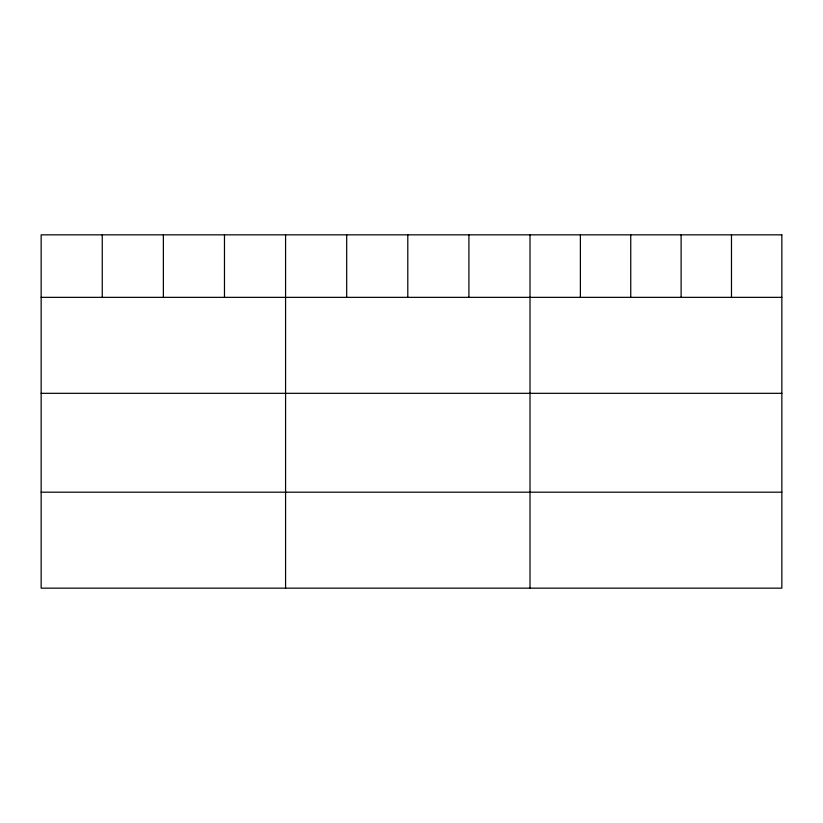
<?xml version="1.0" encoding="UTF-8"?>
<svg xmlns="http://www.w3.org/2000/svg" width="823" height="823" viewBox="0 0 823 823"><rect width="100%" height="100%" fill="white"/><g stroke="black" fill="none" stroke-linecap="round" stroke-linejoin="round"><path stroke-width="1.23" d="M41.15 297.35L781.85 297.35M41.15 393.322L781.85 393.322M41.15 492.195L781.85 492.195M731.482 234.843L731.482 297.35M681.115 234.843L681.115 297.35M630.747 234.843L630.747 297.35M580.38 234.843L580.38 297.35M530.012 234.843L530.012 588.157M468.904 234.843L468.904 297.35M407.796 234.843L407.796 297.35M346.689 234.843L346.689 297.35M285.581 234.843L285.581 588.157M224.473 234.843L224.473 297.35M163.366 234.843L163.366 297.35M102.258 234.843L102.258 297.35M781.85 234.843L41.15 234.843L41.15 588.157L781.85 588.157L781.85 234.843"/></g></svg>
